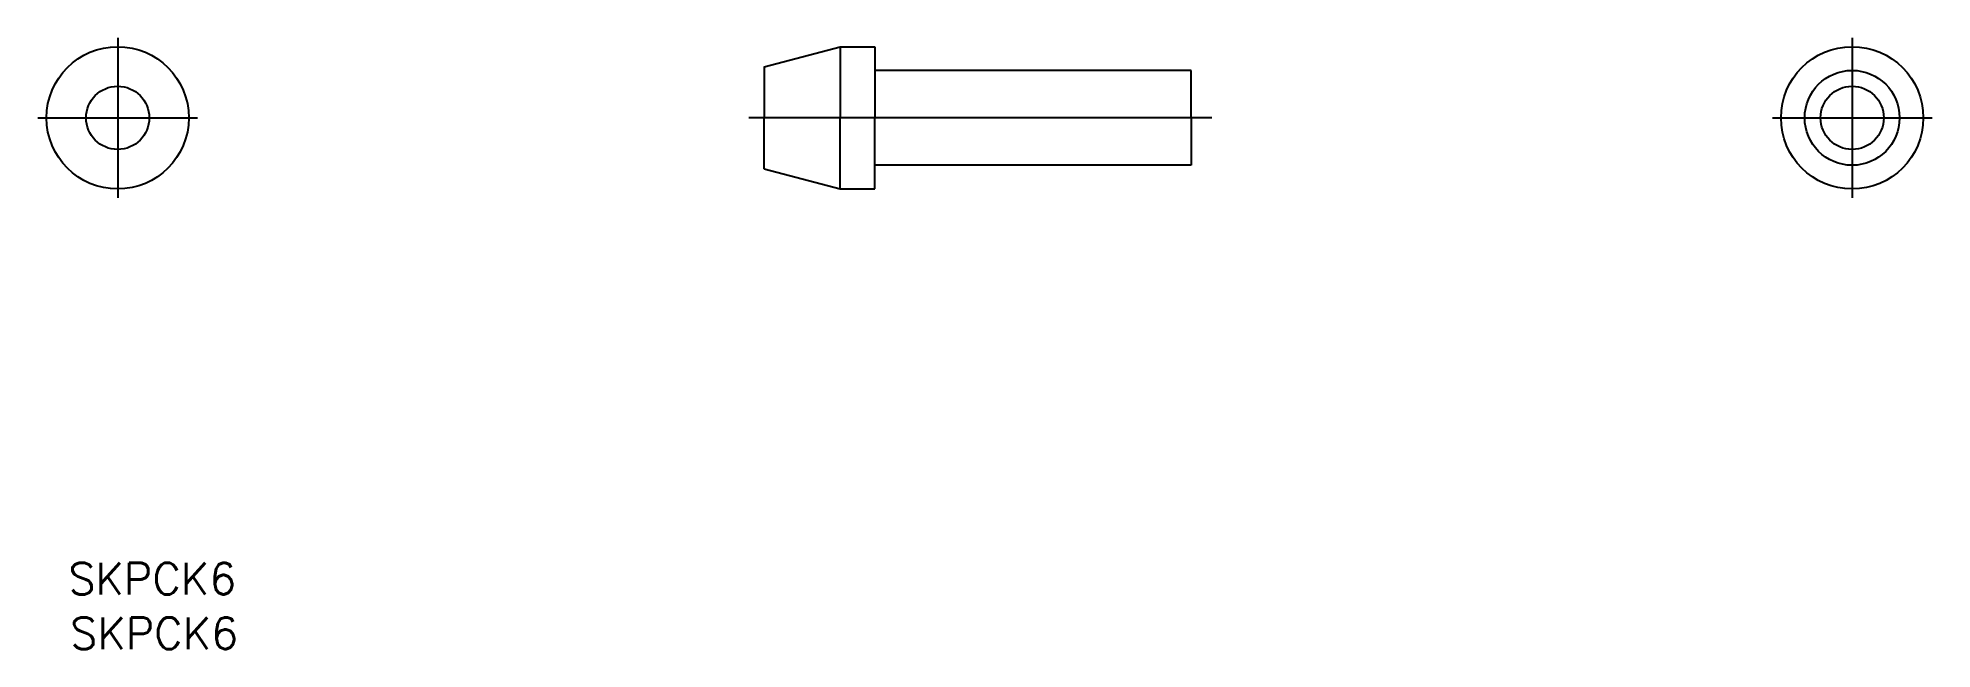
# Model space of a CAD drawing. Extents: x -44 to 75, y -34 to 5.
import ezdxf

# ---------------------------------------------------------------- set-up
doc = ezdxf.new("R2010")
doc.units = 0
doc.linetypes.add('CENTER', pattern=[50.8, 31.75, -6.35, 6.35, -6.35])
doc.layers.get('0').update_dxf_attribs({"linetype": 'CONTINUOUS'})
doc.layers.add('CENTER', color=1, linetype='CENTER')
doc.styles.get("Standard").update_dxf_attribs({"font": 'txt.shx', "bigfont": '@extfont2.shx'})

msp = doc.modelspace()

# ---------------------------------------------------------------- linework, layer by layer
at = {"color": 7, "linetype": 'CONTINUOUS'}
for p, q in [((1.59, 3.22), (6.39, 4.5)), ((6.39, 4.5), (8.59, 4.5)), ((6.39, 4.5), (6.39, 0)), ((8.59, 4.5), (8.59, 0)), ((1.59, 3.22), (1.59, 0)), ((28.59, 3), (8.59, 3)), ((28.59, 0), (28.59, 3)), ((1.59, -3.22), (1.59, 0)), ((6.39, -4.5), (6.39, 0)), ((8.59, -4.5), (8.59, 0)), ((28.59, 0), (28.59, -3)), ((1.59, -3.22), (6.39, -4.5)), ((28.59, -3), (8.59, -3)), ((6.39, -4.5), (8.59, -4.5))]:
    msp.add_line(p, q, dxfattribs=at)
for centre, radius in [((-39.32, 0), 4.5), ((70.42, 0), 4.5), ((70.42, 0), 3), ((-39.32, 0), 2), ((70.42, 0), 2)]:
    msp.add_circle(centre, radius, dxfattribs=at)
at = {"layer": 'CENTER', "color": 1, "linetype": 'CENTER'}
for p, q in [((-39.32, 5.05), (-39.32, -5.05)), ((70.42, 5.06), (70.42, -5.06)), ((-44.37, 0), (-34.27, 0)), ((29.9, 0), (0.61, 0)), ((65.37, 0), (75.48, 0))]:
    msp.add_line(p, q, dxfattribs=at)

# ---------------------------------------------------------------- texts
at = {"color": 7, "linetype": 'CONTINUOUS'}
for p in [(-42.44, -30.15), (-42.32, -33.6)]:
    msp.add_text('SKPCK6', height=2, dxfattribs=at).set_placement(p)

doc.saveas('drawing.dxf')
